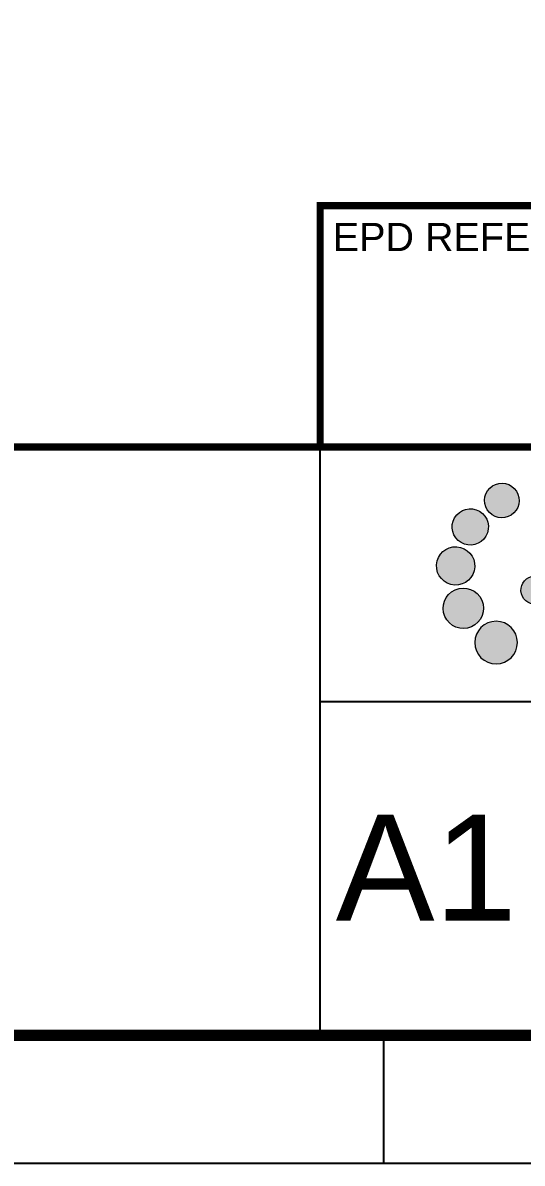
# Paper-space layout 'Duct (2)' of a CAD drawing. Header units: metres. Extents: x 5 to 810, y -4 to 572.
# Drawn here: x 709.6 to 744.9, y -4.3 to 76.5 of the extents above; entities that cross this region are included whole.
import ezdxf
from ezdxf.enums import TextEntityAlignment as Align

# ---------------------------------------------------------------- set-up
doc = ezdxf.new("R2010")
doc.units = ezdxf.units.M
doc.header["$LTSCALE"] = 0.7
for name, color, linetype in [('_User Miscellaneous1', 3, 'Continuous'), ('Notes', 7, 'Continuous'), ('SupportsUG_SP_EXT', 7, 'Continuous')]:
    doc.layers.add(name, color=color, linetype=linetype)
doc.styles.add('ARIAL', font='arial.ttf', dxfattribs={"height": 2})
doc.styles.add('iecISOCP', font='isocp.shx')
doc.styles.get("Standard").update_dxf_attribs({"font": 'arial.ttf'})

# ---------------------------------------------------------------- blocks, each defined once
blk = doc.blocks.new('A1_FRAME_TITLE')
at = {"layer": '_User Miscellaneous1'}
h = blk.add_hatch(color=256, dxfattribs=at)
edge = h.paths.add_edge_path()
edge.add_spline(control_points=[(753.609, 45.702), (753.246, 46.27), (752.487, 46.436), (751.92, 46.07), (751.353, 45.704), (751.191, 44.949), (751.553, 44.378), (751.922, 43.812), (752.677, 43.648), (753.244, 44.014), (753.811, 44.378), (753.978, 45.136), (753.609, 45.702)], knot_values=[0, 0, 0, 0, 1, 1, 1, 2, 2, 2, 3, 3, 3, 4, 4, 4, 4], degree=3, periodic=0)
h = blk.add_hatch(color=256, dxfattribs=at)
edge = h.paths.add_edge_path()
edge.add_spline(control_points=[(750.996, 44.284), (750.384, 44.64), (749.593, 44.434), (749.236, 43.819), (748.879, 43.204), (749.086, 42.418), (749.698, 42.06), (750.313, 41.701), (751.101, 41.91), (751.459, 42.523), (751.819, 43.137), (751.611, 43.925), (750.996, 44.284)], knot_values=[0, 0, 0, 0, 1, 1, 1, 2, 2, 2, 3, 3, 3, 4, 4, 4, 4], degree=3, periodic=0)
h = blk.add_hatch(color=256, dxfattribs=at)
edge = h.paths.add_edge_path()
edge.add_spline(control_points=[(749.39, 41.766), (748.642, 41.808), (748.004, 41.237), (747.961, 40.49), (747.916, 39.743), (748.49, 39.104), (749.237, 39.061), (749.984, 39.018), (750.623, 39.589), (750.667, 40.337), (750.707, 41.083), (750.137, 41.723), (749.39, 41.766)], knot_values=[0, 0, 0, 0, 1, 1, 1, 2, 2, 2, 3, 3, 3, 4, 4, 4, 4], degree=3, periodic=0)
h = blk.add_hatch(color=256, dxfattribs=at)
edge = h.paths.add_edge_path()
edge.add_spline(control_points=[(754.671, 39.665), (754.139, 39.525), (753.822, 38.98), (753.962, 38.448), (754.102, 37.915), (754.649, 37.599), (755.179, 37.739), (755.707, 37.88), (756.026, 38.424), (755.888, 38.955), (755.747, 39.487), (755.202, 39.805), (754.671, 39.665)], knot_values=[0, 0, 0, 0, 1, 1, 1, 2, 2, 2, 3, 3, 3, 4, 4, 4, 4], degree=3, periodic=0)
h = blk.add_hatch(color=256, dxfattribs=at)
edge = h.paths.add_edge_path()
edge.add_spline(control_points=[(749.281, 38.716), (748.559, 38.399), (748.231, 37.557), (748.549, 36.837), (748.866, 36.118), (749.708, 35.789), (750.428, 36.107), (751.149, 36.424), (751.476, 37.266), (751.161, 37.986), (750.843, 38.708), (750.002, 39.035), (749.281, 38.716)], knot_values=[0, 0, 0, 0, 1, 1, 1, 2, 2, 2, 3, 3, 3, 4, 4, 4, 4], degree=3, periodic=0)
h = blk.add_hatch(color=256, dxfattribs=at)
edge = h.paths.add_edge_path()
edge.add_spline(control_points=[(750.662, 34.984), (750.662, 35.818), (751.338, 36.495), (752.172, 36.495), (753.006, 36.495), (753.683, 35.818), (753.683, 34.984), (753.683, 34.15), (753.006, 33.474), (752.172, 33.474), (751.338, 33.474), (750.662, 34.15), (750.662, 34.984)], knot_values=[0, 0, 0, 0, 1, 1, 1, 2, 2, 2, 3, 3, 3, 4, 4, 4, 4], degree=3, periodic=0)
at = {"layer": '_User Miscellaneous1', "lineweight": 0}
for points in [[(753.609, 45.702), (753.246, 46.27), (752.487, 46.436), (751.92, 46.07), (751.353, 45.704), (751.191, 44.949), (751.553, 44.378), (751.922, 43.812), (752.677, 43.648), (753.244, 44.014), (753.811, 44.378), (753.978, 45.136), (753.609, 45.702)], [(750.996, 44.284), (750.384, 44.64), (749.593, 44.434), (749.236, 43.819), (748.879, 43.204), (749.086, 42.418), (749.698, 42.06), (750.313, 41.701), (751.101, 41.91), (751.459, 42.523), (751.819, 43.137), (751.611, 43.925), (750.996, 44.284)], [(749.39, 41.766), (748.642, 41.808), (748.004, 41.237), (747.961, 40.49), (747.916, 39.743), (748.49, 39.104), (749.237, 39.061), (749.984, 39.018), (750.623, 39.589), (750.667, 40.337), (750.707, 41.083), (750.137, 41.723), (749.39, 41.766)], [(754.671, 39.665), (754.139, 39.525), (753.822, 38.98), (753.962, 38.448), (754.102, 37.915), (754.649, 37.599), (755.179, 37.739), (755.707, 37.88), (756.026, 38.424), (755.888, 38.955), (755.747, 39.487), (755.202, 39.805), (754.671, 39.665)], [(749.281, 38.716), (748.559, 38.399), (748.231, 37.557), (748.549, 36.837), (748.866, 36.118), (749.708, 35.789), (750.428, 36.107), (751.149, 36.424), (751.476, 37.266), (751.161, 37.986), (750.843, 38.708), (750.002, 39.035), (749.281, 38.716)], [(750.662, 34.984), (750.662, 35.818), (751.338, 36.495), (752.172, 36.495), (753.006, 36.495), (753.683, 35.818), (753.683, 34.984), (753.683, 34.15), (753.006, 33.474), (752.172, 33.474), (751.338, 33.474), (750.662, 34.15), (750.662, 34.984)]]:
    blk.add_open_spline(points, degree=3, knots=[0, 0, 0, 0, 1, 1, 1, 2, 2, 2, 3, 3, 3, 4, 4, 4, 4], dxfattribs=at)
at = {"layer": 'Notes', "color": 7}
for p, q in [((739.727, 7.183), (739.727, 48.828)), ((739.727, 30.828), (809.727, 30.828))]:
    blk.add_line(p, q, dxfattribs=at)
at = {"layer": 'Notes', "linetype": 'Continuous'}
blk.add_line((744.204, 7.222), (744.204, -1.861), dxfattribs=at)
at = {"layer": 'Notes', "color": 7, "linetype": 'Continuous'}
blk.add_lwpolyline([(14.562, -1.861), (818.756, -1.861), (818.756, 574.467), (14.562, 574.467)], close=True, dxfattribs=at)
for points, const_width in [([(23.606, 7.183), (809.713, 7.183), (809.713, 565.423), (23.606, 565.423)], 0.8), ([(739.727, 48.828), (809.727, 48.828), (809.727, 65.91), (739.727, 65.91)], 0.5)]:
    blk.add_lwpolyline(points, close=True, dxfattribs=dict(at, const_width=const_width))
at = {"layer": 'Notes', "color": 7, "linetype": 'Continuous', "const_width": 0.5, "flags": 128}
blk.add_lwpolyline([(23.606, 48.828), (809.713, 48.828)], dxfattribs=at)
at = {"layer": 'Notes', "color": 7, "style": 'ARIAL'}
blk.add_text('EPD REFERENCE No.', height=2, dxfattribs=at).set_placement((740.624, 62.694))
blk.add_text('A1', height=7.5, dxfattribs=at).set_placement((747.238, 19.066), align=Align.MIDDLE_CENTER)
at = {"layer": 'Notes', "color": 7}
blk.add_attdef('EPD_REF_NO', text='', height=5, dxfattribs=at).set_placement((774.727, 53.982), align=Align.CENTER)
at = {"layer": 'Notes', "color": 3, "style": 'iecISOCP', "flags": 8}
blk.add_attdef('VERSION_NO', text='', height=2.5, rotation=90, dxfattribs=at).set_placement((287.422, 45.75), align=Align.MIDDLE_CENTER)
at = {"layer": 'Notes', "color": 7, "style": 'ARIAL'}
for tag, p in [('CAP_NO', (498.548, 44.667)), ('IE_NUM', (498.41, 39.02)), ('REF_No_1', (320.601, 33.519)), ('REF_1', (342.161, 33.519)), ('GEN_WO', (427.068, 32.973)), ('HV_SWITCH', (498.823, 33.373)), ('REF_No_2', (320.601, 27.519)), ('REF_2', (342.161, 27.519)), ('OH_WO', (427.068, 27.022)), ('UBD_REF', (498.41, 27.038)), ('REF_No_3', (320.601, 21.519)), ('REF_3', (342.161, 21.519)), ('UG_WO', (427.068, 21.262)), ('GIS_MAP_No', (498.41, 21.253)), ('REF_No_4', (320.601, 15.519)), ('REF_4', (342.161, 15.519)), ('SUB_WO', (427.068, 15.022)), ('HV_OP_DIAG', (498.687, 15.409)), ('LGA', (498.306, 8.987))]:
    blk.add_attdef(tag, p, '', height=2, dxfattribs=at)
at = {"layer": 'Notes', "color": 7, "style": 'ARIAL', "width": 1.1}
for tag, p in [('T1', (669.734, 40.675)), ('T2', (669.734, 35.556)), ('T3', (669.734, 30.13)), ('T4', (669.734, 24.867)), ('T5', (669.734, 19.441)), ('T6', (669.734, 14.179))]:
    blk.add_attdef(tag, text='', height=3.5, dxfattribs=at).set_placement(p, align=Align.CENTER)
at = {"layer": 'Notes', "color": 7, "style": 'ARIAL'}
for tag, height, p in [('scale', 2, (553.116, 34.479)), ('DRAWN', 2, (553.116, 26.141)), ('REV', 5, (805.414, 18.305)), ('CHD', 2, (553.116, 10.141)), ('DESIGN', 2, (590.977, 10.364))]:
    blk.add_attdef(tag, text='', height=height, dxfattribs=at).set_placement(p, align=Align.CENTER)
blk.add_attdef('NUM', text='', height=7, dxfattribs=at).set_placement((777.727, 21.328), align=Align.MIDDLE_CENTER)
for tag, p in [('NS', (777.481, 9.328)), ('SHTS', (789.291, 9.328))]:
    blk.add_attdef(tag, text='', height=2, dxfattribs=at).set_placement(p, align=Align.MIDDLE)
at = {"layer": 'Notes', "style": 'iecISOCP'}
blk.add_attdef('ExportID', (23.629, 3.556), '', height=2.5, dxfattribs=at)
at = {"layer": 'Notes', "style": 'iecISOCP', "flags": 1}
for tag, p in [('ProjectType', (28.722, -25.631)), ('ProjectNumber', (38.108, -25.652)), ('DrawingNumber', (50.062, -25.637)), ('ProjectDescription', (62.112, -25.659)), ('ExportDate', (74.832, -25.623)), ('ExportUserName', (83.702, -25.634)), ('DesignerCompanyName', (96.032, -25.627)), ('ExportAreaOfInterest', (111.647, -25.647)), ('GIS_SUCCESS', (126.545, -25.614)), ('CAD_SUCCESS', (136.336, -25.617)), ('DEPOTCODE', (146.653, -25.711)), ('ExportCategories', (154.63, -25.631)), ('Comments', (168.933, -25.717)), ('EPD_-_VERSION_1.5', (176.35, -25.717))]:
    blk.add_attdef(tag, p, '', height=1, dxfattribs=at)

psp = doc.layouts.new('Duct (2)')

# ---------------------------------------------------------------- block references
at = {"layer": 'SupportsUG_SP_EXT'}
psp.add_blockref('A1_FRAME_TITLE', (-9.082, -2.39), dxfattribs=at)

doc.saveas('drawing.dxf')
